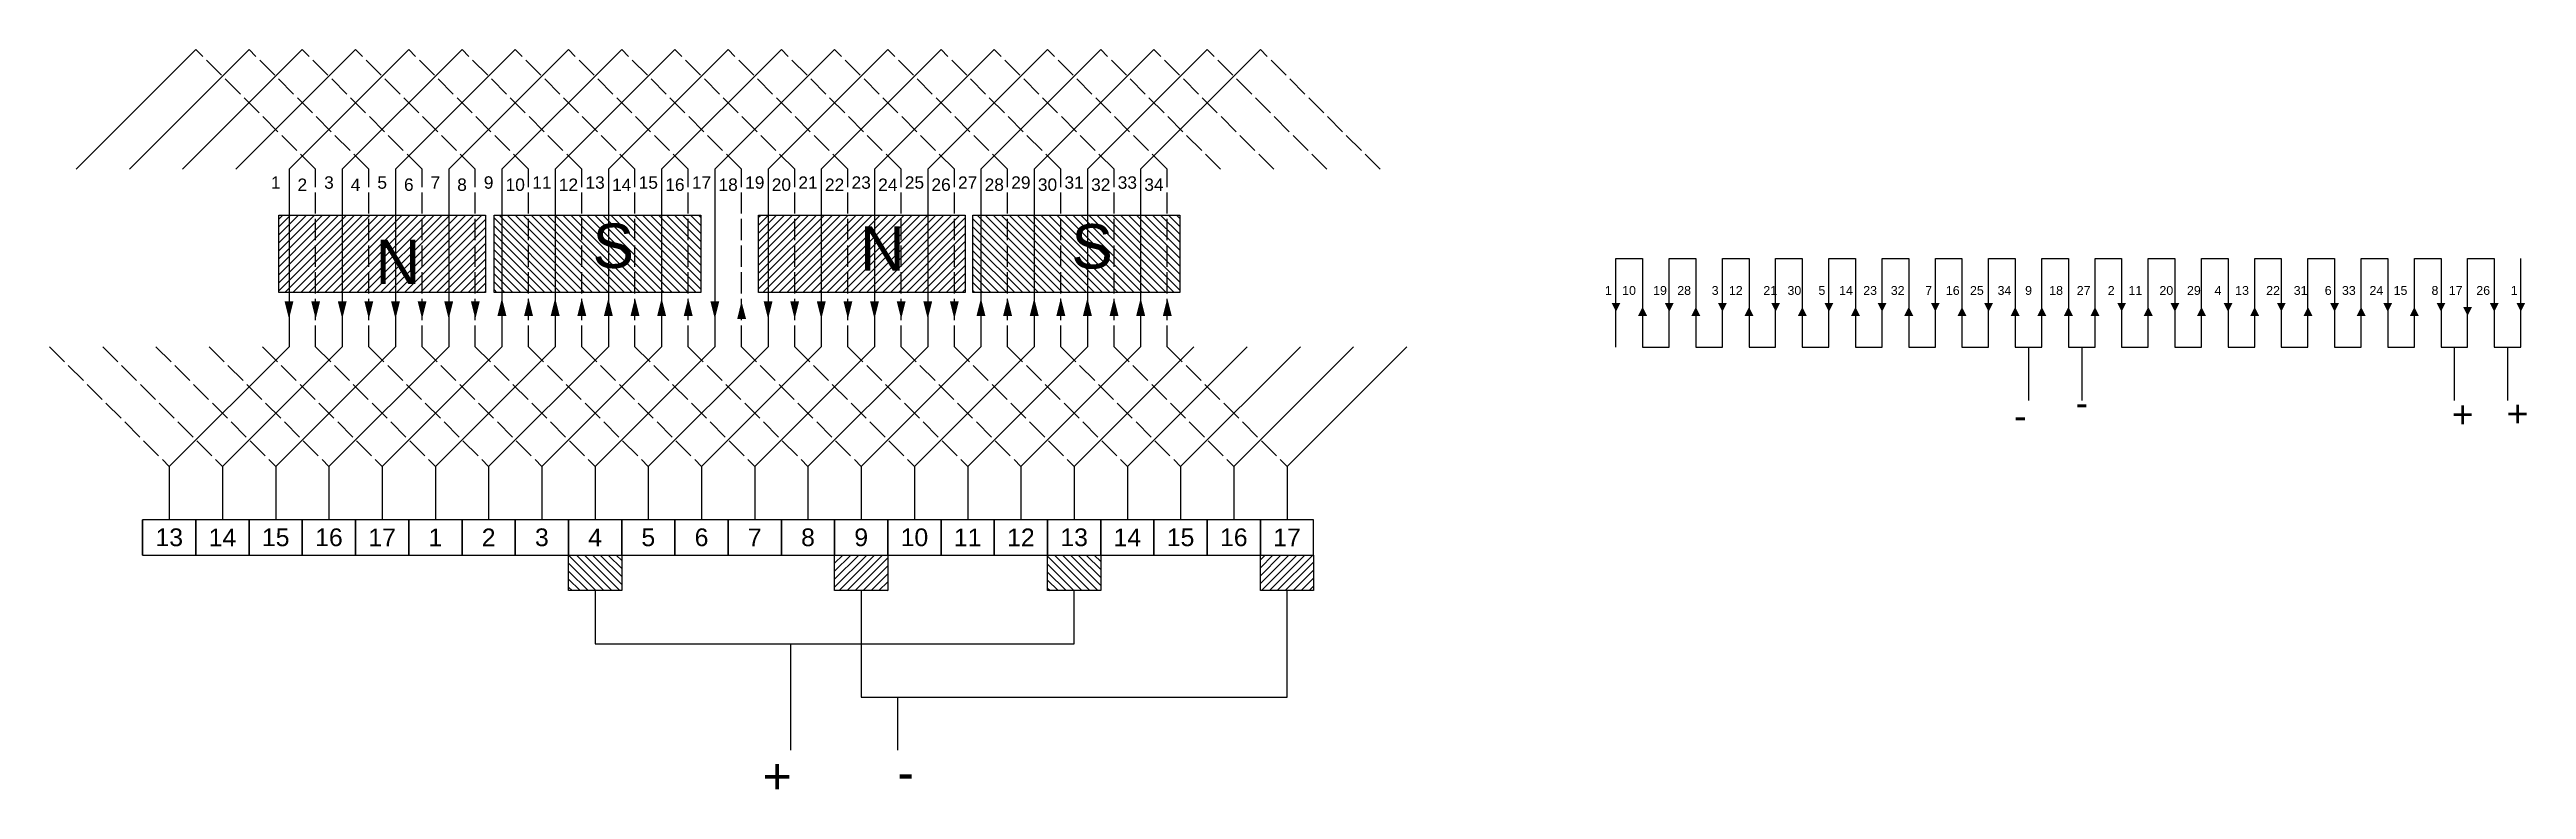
# Model space of a CAD drawing. Header units: millimetres. Extents: x -76 to 1320, y -188 to 229.
import ezdxf

# ---------------------------------------------------------------- set-up
doc = ezdxf.new("R2010")
doc.units = ezdxf.units.MM
doc.linetypes.add('ACAD_ISO02W100', pattern=[15, 12, -3])
doc.styles.get("Standard").update_dxf_attribs({"font": 'arial.ttf'})

msp = doc.modelspace()

# ---------------------------------------------------------------- hatches: boundary and pattern name
h = msp.add_hatch()
h.set_pattern_fill('ANSI31', color=256)
h.set_pattern_definition([(45, (0, -324.338), (-2.245064, 2.245064), [])])
h.paths.add_polyline_path([(53.5, 135.5), (170, 135.5), (170, 91.9), (53.5, 91.9)])
h.paths.add_polyline_path([(323.9, 135.5), (440.4, 135.5), (440.4, 91.9), (323.9, 91.9)])
h.paths.add_polyline_path([(366.8, -56.2), (396.8, -56.2), (396.8, -76.2), (366.8, -76.2)])
h.paths.add_polyline_path([(606.8, -56.2), (636.8, -56.2), (636.8, -76.2), (606.8, -76.2)])
h = msp.add_hatch()
h.set_pattern_fill('ANSI31', color=256, angle=90)
h.set_pattern_definition([(135, (0, -324.338), (-2.245064, -2.245064), [])])
h.paths.add_polyline_path([(174.9, 135.5), (291.4, 135.5), (291.4, 91.9), (174.9, 91.9)])
h.paths.add_polyline_path([(444.8, 135.5), (561.3, 135.5), (561.3, 91.9), (444.8, 91.9)])
h.paths.add_polyline_path([(216.8, -56.2), (246.8, -56.2), (246.8, -76.2), (216.8, -76.2)])
h.paths.add_polyline_path([(486.8, -56.2), (516.8, -56.2), (516.8, -76.2), (486.8, -76.2)])

# ---------------------------------------------------------------- linework, layer by layer
for p, q in [((-60.7, 161.3), (6.8, 228.8)), ((-30.7, 161.3), (36.8, 228.8)), ((-0.7, 161.3), (66.8, 228.8)), ((29.3, 161.3), (96.8, 228.8)), ((59.3, 161.3), (126.8, 228.8)), ((89.3, 161.3), (156.8, 228.8)), ((119.3, 161.3), (186.8, 228.8)), ((149.3, 161.3), (216.8, 228.8)), ((179.3, 161.3), (246.8, 228.8)), ((209.3, 161.3), (276.8, 228.8)), ((239.3, 161.3), (306.8, 228.8)), ((269.3, 161.3), (336.8, 228.8)), ((299.3, 161.3), (366.8, 228.8)), ((329.3, 161.3), (396.8, 228.8)), ((359.3, 161.3), (426.8, 228.8)), ((389.3, 161.3), (456.8, 228.8)), ((419.3, 161.3), (486.8, 228.8)), ((449.3, 161.3), (516.8, 228.8)), ((479.3, 161.3), (546.8, 228.8)), ((509.3, 161.3), (576.8, 228.8)), ((539.3, 161.3), (606.8, 228.8)), ((59.3, 161.3), (59.3, 61.3)), ((89.3, 161.3), (89.3, 61.3)), ((119.3, 161.3), (119.3, 61.3)), ((149.3, 161.3), (149.3, 61.3)), ((179.3, 161.3), (179.3, 61.3)), ((209.3, 161.3), (209.3, 61.3)), ((239.3, 161.3), (239.3, 61.3)), ((269.3, 161.3), (269.3, 61.3)), ((299.3, 161.3), (299.3, 61.3)), ((329.3, 161.3), (329.3, 61.3)), ((359.3, 161.3), (359.3, 61.3)), ((389.3, 161.3), (389.3, 61.3)), ((419.3, 161.3), (419.3, 61.3)), ((449.3, 161.3), (449.3, 61.3)), ((479.3, 161.3), (479.3, 61.3)), ((509.3, 161.3), (509.3, 61.3)), ((539.3, 161.3), (539.3, 61.3)), ((807.2, 61), (807.2, 111)), ((807.2, 111), (822.2, 111)), ((822.2, 111), (822.2, 61)), ((837.2, 61), (837.2, 111)), ((837.2, 111), (852.2, 111)), ((852.2, 111), (852.2, 61)), ((867.2, 61), (867.2, 111)), ((867.2, 111), (882.2, 111)), ((882.2, 111), (882.2, 61)), ((897.2, 61), (897.2, 111)), ((897.2, 111), (912.2, 111)), ((912.2, 111), (912.2, 61)), ((927.2, 61), (927.2, 111)), ((927.2, 111), (942.2, 111)), ((942.2, 111), (942.2, 61)), ((957.2, 61), (957.2, 111)), ((957.2, 111), (972.2, 111)), ((972.2, 111), (972.2, 61)), ((987.2, 61), (987.2, 111)), ((987.2, 111), (1002.2, 111)), ((1002.2, 111), (1002.2, 61)), ((1017.2, 61), (1017.2, 111)), ((1017.2, 111), (1032.2, 111)), ((1032.2, 111), (1032.2, 61)), ((1047.2, 61), (1047.2, 111)), ((1047.2, 111), (1062.2, 111)), ((1062.2, 111), (1062.2, 61)), ((1077.2, 61), (1077.2, 111)), ((1077.2, 111), (1092.2, 111)), ((1092.2, 111), (1092.2, 61)), ((1107.2, 61), (1107.2, 111)), ((1107.2, 111), (1122.2, 111)), ((1122.2, 111), (1122.2, 61)), ((1137.2, 61), (1137.2, 111)), ((1137.2, 111), (1152.2, 111)), ((1152.2, 111), (1152.2, 61)), ((1167.2, 61), (1167.2, 111)), ((1167.2, 111), (1182.2, 111)), ((1182.2, 111), (1182.2, 61)), ((1197.2, 61), (1197.2, 111)), ((1197.2, 111), (1212.2, 111)), ((1212.2, 111), (1212.2, 61)), ((1227.2, 61), (1227.2, 111)), ((1227.2, 111), (1242.2, 111)), ((1242.2, 111), (1242.2, 61)), ((1257.2, 61), (1257.2, 111)), ((1257.2, 111), (1272.2, 111)), ((1272.2, 111), (1272.2, 61)), ((1287.2, 61), (1287.2, 111)), ((1287.2, 111), (1302.2, 111)), ((1302.2, 111), (1302.2, 61)), ((1317.2, 61), (1317.2, 111)), ((59.3, 61.3), (-8.2, -6.2)), ((89.3, 61.3), (21.8, -6.2)), ((119.3, 61.3), (51.8, -6.2)), ((149.3, 61.3), (81.8, -6.2)), ((179.3, 61.3), (111.8, -6.2)), ((209.3, 61.3), (141.8, -6.2)), ((239.3, 61.3), (171.8, -6.2)), ((269.3, 61.3), (201.8, -6.2)), ((299.3, 61.3), (231.8, -6.2)), ((329.3, 61.3), (261.8, -6.2)), ((359.3, 61.3), (291.8, -6.2)), ((389.3, 61.3), (321.8, -6.2)), ((419.3, 61.3), (351.8, -6.2)), ((449.3, 61.3), (381.8, -6.2)), ((479.3, 61.3), (411.8, -6.2)), ((509.3, 61.3), (441.8, -6.2)), ((539.3, 61.3), (471.8, -6.2)), ((569.3, 61.3), (501.8, -6.2)), ((599.3, 61.3), (531.8, -6.2)), ((629.3, 61.3), (561.8, -6.2)), ((659.3, 61.3), (591.8, -6.2)), ((689.3, 61.3), (621.8, -6.2)), ((822.2, 61), (837.2, 61)), ((852.2, 61), (867.2, 61)), ((882.2, 61), (897.2, 61)), ((912.2, 61), (927.2, 61)), ((942.2, 61), (957.2, 61)), ((972.2, 61), (987.2, 61)), ((1002.2, 61), (1017.2, 61)), ((1032.2, 61), (1047.2, 61)), ((1039.7, 61), (1039.7, 31)), ((1062.2, 61), (1077.2, 61)), ((1069.7, 61), (1069.7, 31)), ((1092.2, 61), (1107.2, 61)), ((1122.2, 61), (1137.2, 61)), ((1152.2, 61), (1167.2, 61)), ((1182.2, 61), (1197.2, 61)), ((1212.2, 61), (1227.2, 61)), ((1242.2, 61), (1257.2, 61)), ((1272.2, 61), (1287.2, 61)), ((1279.7, 61), (1279.7, 31)), ((1302.2, 61), (1317.2, 61)), ((1309.7, 61), (1309.7, 31)), ((-8.2, -6.2), (-8.2, -36.2)), ((21.8, -6.2), (21.8, -36.2)), ((51.8, -6.2), (51.8, -36.2)), ((81.8, -6.2), (81.8, -36.2)), ((111.8, -6.2), (111.8, -36.2)), ((141.8, -6.2), (141.8, -36.2)), ((171.8, -6.2), (171.8, -36.2)), ((201.8, -6.2), (201.8, -36.2)), ((231.8, -6.2), (231.8, -36.2)), ((261.8, -6.2), (261.8, -36.2)), ((291.8, -6.2), (291.8, -36.2)), ((321.8, -6.2), (321.8, -36.2)), ((351.8, -6.2), (351.8, -36.2)), ((381.8, -6.2), (381.8, -36.2)), ((411.8, -6.2), (411.8, -36.2)), ((441.8, -6.2), (441.8, -36.2)), ((471.8, -6.2), (471.8, -36.2)), ((501.8, -6.2), (501.8, -36.2)), ((531.8, -6.2), (531.8, -36.2)), ((561.8, -6.2), (561.8, -36.2)), ((591.8, -6.2), (591.8, -36.2)), ((621.8, -6.2), (621.8, -36.2)), ((-23.2, -56.2), (-23.2, -36.2)), ((-8.2, -36.2), (-23.2, -36.2)), ((-23.2, -36.2), (-23.2, -56.2)), ((6.8, -36.2), (-8.2, -36.2)), ((6.8, -56.2), (6.8, -36.2)), ((21.8, -36.2), (6.8, -36.2)), ((6.8, -36.2), (6.8, -56.2)), ((36.8, -36.2), (21.8, -36.2)), ((36.8, -56.2), (36.8, -36.2)), ((51.8, -36.2), (36.8, -36.2)), ((36.8, -36.2), (36.8, -56.2)), ((66.8, -36.2), (51.8, -36.2)), ((66.8, -56.2), (66.8, -36.2)), ((81.8, -36.2), (66.8, -36.2)), ((66.8, -36.2), (66.8, -56.2)), ((96.8, -36.2), (81.8, -36.2)), ((96.8, -56.2), (96.8, -36.2)), ((111.8, -36.2), (96.8, -36.2)), ((96.8, -36.2), (96.8, -56.2)), ((126.8, -36.2), (111.8, -36.2)), ((141.8, -36.2), (126.8, -36.2)), ((126.8, -36.2), (126.8, -56.2)), ((126.8, -56.2), (126.8, -36.2)), ((156.8, -36.2), (141.8, -36.2)), ((156.8, -56.2), (156.8, -36.2)), ((171.8, -36.2), (156.8, -36.2)), ((156.8, -36.2), (156.8, -56.2)), ((186.8, -36.2), (171.8, -36.2)), ((186.8, -56.2), (186.8, -36.2)), ((201.8, -36.2), (186.8, -36.2)), ((186.8, -36.2), (186.8, -56.2)), ((216.8, -36.2), (201.8, -36.2)), ((216.8, -56.2), (216.8, -36.2)), ((231.8, -36.2), (216.8, -36.2)), ((216.8, -36.2), (216.8, -56.2)), ((246.8, -36.2), (231.8, -36.2)), ((246.8, -56.2), (246.8, -36.2)), ((261.8, -36.2), (246.8, -36.2)), ((246.8, -36.2), (246.8, -56.2)), ((276.8, -36.2), (261.8, -36.2)), ((276.8, -56.2), (276.8, -36.2)), ((291.8, -36.2), (276.8, -36.2)), ((276.8, -36.2), (276.8, -56.2)), ((306.8, -36.2), (291.8, -36.2)), ((306.8, -56.2), (306.8, -36.2)), ((321.8, -36.2), (306.8, -36.2)), ((306.8, -36.2), (306.8, -56.2)), ((336.8, -36.2), (321.8, -36.2)), ((336.8, -56.2), (336.8, -36.2)), ((351.8, -36.2), (336.8, -36.2)), ((336.8, -36.2), (336.8, -56.2)), ((366.8, -36.2), (351.8, -36.2)), ((366.8, -56.2), (366.8, -36.2)), ((381.8, -36.2), (366.8, -36.2)), ((366.8, -36.2), (366.8, -56.2)), ((396.8, -36.2), (381.8, -36.2)), ((396.8, -56.2), (396.8, -36.2)), ((411.8, -36.2), (396.8, -36.2)), ((396.8, -36.2), (396.8, -56.2)), ((426.8, -36.2), (411.8, -36.2)), ((426.8, -56.2), (426.8, -36.2)), ((441.8, -36.2), (426.8, -36.2)), ((426.8, -36.2), (426.8, -56.2)), ((456.8, -36.2), (441.8, -36.2)), ((456.8, -56.2), (456.8, -36.2)), ((471.8, -36.2), (456.8, -36.2)), ((456.8, -36.2), (456.8, -56.2)), ((486.8, -36.2), (471.8, -36.2)), ((486.8, -56.2), (486.8, -36.2)), ((501.8, -36.2), (486.8, -36.2)), ((486.8, -36.2), (486.8, -56.2)), ((516.8, -36.2), (501.8, -36.2)), ((516.8, -56.2), (516.8, -36.2)), ((531.8, -36.2), (516.8, -36.2)), ((516.8, -36.2), (516.8, -56.2)), ((546.8, -36.2), (531.8, -36.2)), ((546.8, -56.2), (546.8, -36.2)), ((561.8, -36.2), (546.8, -36.2)), ((546.8, -36.2), (546.8, -56.2)), ((576.8, -36.2), (561.8, -36.2)), ((576.8, -56.2), (576.8, -36.2)), ((591.8, -36.2), (576.8, -36.2)), ((576.8, -36.2), (576.8, -56.2)), ((606.8, -36.2), (591.8, -36.2)), ((606.8, -56.2), (606.8, -36.2)), ((621.8, -36.2), (606.8, -36.2)), ((606.8, -36.2), (606.8, -56.2)), ((636.8, -36.2), (621.8, -36.2)), ((636.8, -56.2), (636.8, -36.2)), ((-23.2, -56.2), (6.8, -56.2)), ((6.8, -56.2), (36.8, -56.2)), ((36.8, -56.2), (66.8, -56.2)), ((66.8, -56.2), (96.8, -56.2)), ((96.8, -56.2), (126.8, -56.2)), ((126.8, -56.2), (156.8, -56.2)), ((156.8, -56.2), (186.8, -56.2)), ((186.8, -56.2), (216.8, -56.2)), ((216.8, -56.2), (246.8, -56.2)), ((246.8, -56.2), (276.8, -56.2)), ((276.8, -56.2), (306.8, -56.2)), ((306.8, -56.2), (336.8, -56.2)), ((336.8, -56.2), (366.8, -56.2)), ((366.8, -56.2), (396.8, -56.2)), ((396.8, -56.2), (426.8, -56.2)), ((426.8, -56.2), (456.8, -56.2)), ((456.8, -56.2), (486.8, -56.2)), ((486.8, -56.2), (516.8, -56.2)), ((516.8, -56.2), (546.8, -56.2)), ((546.8, -56.2), (576.8, -56.2)), ((576.8, -56.2), (606.8, -56.2)), ((606.8, -56.2), (636.8, -56.2)), ((231.8, -76.2), (231.8, -106.2)), ((381.8, -76.2), (381.8, -136.2)), ((501.8, -106.2), (501.8, -76.2)), ((621.8, -136.2), (621.8, -76.2)), ((231.8, -106.2), (501.8, -106.2)), ((341.9, -106.2), (341.9, -166.2)), ((381.8, -136.2), (621.8, -136.2)), ((402.2, -136.2), (402.2, -166.2))]:
    msp.add_line(p, q)
at = {"linetype": 'ACAD_ISO02W100'}
for p, q in [((74.3, 161.3), (6.8, 228.8)), ((104.3, 161.3), (36.8, 228.8)), ((134.3, 161.3), (66.8, 228.8)), ((164.3, 161.3), (96.8, 228.8)), ((194.3, 161.3), (126.8, 228.8)), ((224.3, 161.3), (156.8, 228.8)), ((254.3, 161.3), (186.8, 228.8)), ((284.3, 161.3), (216.8, 228.8)), ((314.3, 161.3), (246.8, 228.8)), ((344.3, 161.3), (276.8, 228.8)), ((374.3, 161.3), (306.8, 228.8)), ((404.3, 161.3), (336.8, 228.8)), ((434.3, 161.3), (366.8, 228.8)), ((464.3, 161.3), (396.8, 228.8)), ((494.3, 161.3), (426.8, 228.8)), ((524.3, 161.3), (456.8, 228.8)), ((554.3, 161.3), (486.8, 228.8)), ((584.3, 161.3), (516.8, 228.8)), ((614.3, 161.3), (546.8, 228.8)), ((644.3, 161.3), (576.8, 228.8)), ((674.3, 161.3), (606.8, 228.8)), ((74.3, 61.3), (74.3, 161.3)), ((104.3, 61.3), (104.3, 161.3)), ((134.3, 61.3), (134.3, 161.3)), ((164.3, 61.3), (164.3, 161.3)), ((194.3, 61.3), (194.3, 161.3)), ((224.3, 61.3), (224.3, 161.3)), ((254.3, 61.3), (254.3, 161.3)), ((284.3, 61.3), (284.3, 161.3)), ((314.3, 61.3), (314.3, 161.3)), ((344.3, 61.3), (344.3, 161.3)), ((374.3, 61.3), (374.3, 161.3)), ((404.3, 61.3), (404.3, 161.3)), ((434.3, 61.3), (434.3, 161.3)), ((464.3, 61.3), (464.3, 161.3)), ((494.3, 61.3), (494.3, 161.3)), ((524.3, 61.3), (524.3, 161.3)), ((554.3, 61.3), (554.3, 161.3)), ((-75.7, 61.3), (-8.2, -6.2)), ((-45.7, 61.3), (21.8, -6.2)), ((-15.7, 61.3), (51.8, -6.2)), ((14.3, 61.3), (81.8, -6.2)), ((44.3, 61.3), (111.8, -6.2)), ((74.3, 61.3), (141.8, -6.2)), ((104.3, 61.3), (171.8, -6.2)), ((134.3, 61.3), (201.8, -6.2)), ((164.3, 61.3), (231.8, -6.2)), ((194.3, 61.3), (261.8, -6.2)), ((224.3, 61.3), (291.8, -6.2)), ((254.3, 61.3), (321.8, -6.2)), ((284.3, 61.3), (351.8, -6.2)), ((314.3, 61.3), (381.8, -6.2)), ((344.3, 61.3), (411.8, -6.2)), ((374.3, 61.3), (441.8, -6.2)), ((404.3, 61.3), (471.8, -6.2)), ((434.3, 61.3), (501.8, -6.2)), ((464.3, 61.3), (531.8, -6.2)), ((494.3, 61.3), (561.8, -6.2)), ((524.3, 61.3), (591.8, -6.2)), ((554.3, 61.3), (621.8, -6.2))]:
    msp.add_line(p, q, dxfattribs=at)
for points in [[(53.5, 135.5), (170, 135.5), (170, 91.9), (53.5, 91.9)], [(174.9, 135.5), (291.4, 135.5), (291.4, 91.9), (174.9, 91.9)], [(323.9, 135.5), (440.4, 135.5), (440.4, 91.9), (323.9, 91.9)], [(444.8, 135.5), (561.3, 135.5), (561.3, 91.9), (444.8, 91.9)], [(216.8, -56.2), (246.8, -56.2), (246.8, -76.2), (216.8, -76.2)], [(366.8, -56.2), (396.8, -56.2), (396.8, -76.2), (366.8, -76.2)], [(486.8, -56.2), (516.8, -56.2), (516.8, -76.2), (486.8, -76.2)], [(606.8, -56.2), (636.8, -56.2), (636.8, -76.2), (606.8, -76.2)]]:
    msp.add_lwpolyline(points, close=True)
for points in [[(59.3, 86.9, 5, 0, 0), (59.3, 76.9, 0, 0, 0)], [(74.3, 86.9, 5, 0, 0), (74.3, 76.9, 0, 0, 0)], [(89.3, 86.9, 5, 0, 0), (89.3, 76.9, 0, 0, 0)], [(104.3, 86.9, 5, 0, 0), (104.3, 76.9, 0, 0, 0)], [(119.3, 86.9, 5, 0, 0), (119.3, 76.9, 0, 0, 0)], [(134.3, 86.9, 5, 0, 0), (134.3, 76.9, 0, 0, 0)], [(149.3, 86.9, 5, 0, 0), (149.3, 76.9, 0, 0, 0)], [(164.3, 86.9, 5, 0, 0), (164.3, 76.9, 0, 0, 0)], [(179.3, 78.7, 5, 0, 0), (179.3, 88.7, 0, 0, 0)], [(194.3, 78.7, 5, 0, 0), (194.3, 88.7, 0, 0, 0)], [(209.3, 78.7, 5, 0, 0), (209.3, 88.7, 0, 0, 0)], [(224.3, 78.7, 5, 0, 0), (224.3, 88.7, 0, 0, 0)], [(239.3, 78.7, 5, 0, 0), (239.3, 88.7, 0, 0, 0)], [(254.3, 78.7, 5, 0, 0), (254.3, 88.7, 0, 0, 0)], [(269.3, 78.7, 5, 0, 0), (269.3, 88.7, 0, 0, 0)], [(284.3, 78.7, 5, 0, 0), (284.3, 88.7, 0, 0, 0)], [(299.3, 86.9, 5, 0, 0), (299.3, 76.9, 0, 0, 0)], [(314.4, 76.9, 5, 0, 0), (314.3, 86.9, 0, 0, 0)], [(329.3, 86.9, 5, 0, 0), (329.3, 76.9, 0, 0, 0)], [(344.3, 86.9, 5, 0, 0), (344.3, 76.9, 0, 0, 0)], [(359.3, 86.9, 5, 0, 0), (359.3, 76.9, 0, 0, 0)], [(374.3, 86.9, 5, 0, 0), (374.3, 76.9, 0, 0, 0)], [(389.3, 86.9, 5, 0, 0), (389.3, 76.9, 0, 0, 0)], [(404.3, 86.9, 5, 0, 0), (404.3, 76.9, 0, 0, 0)], [(419.3, 86.9, 5, 0, 0), (419.3, 76.9, 0, 0, 0)], [(434.3, 86.9, 5, 0, 0), (434.3, 76.9, 0, 0, 0)], [(449.3, 78.7, 5, 0, 0), (449.3, 88.7, 0, 0, 0)], [(464.3, 78.7, 5, 0, 0), (464.3, 88.7, 0, 0, 0)], [(479.3, 78.7, 5, 0, 0), (479.3, 88.7, 0, 0, 0)], [(494.3, 78.7, 5, 0, 0), (494.3, 88.7, 0, 0, 0)], [(509.3, 78.7, 5, 0, 0), (509.3, 88.7, 0, 0, 0)], [(524.3, 78.7, 5, 0, 0), (524.3, 88.7, 0, 0, 0)], [(539.3, 78.7, 5, 0, 0), (539.3, 88.7, 0, 0, 0)], [(554.3, 78.7, 5, 0, 0), (554.3, 88.7, 0, 0, 0)], [(807.2, 86, 5, 0, 0), (807.2, 81, 0, 0, 0)], [(822.2, 78.7, 5, 0, 0), (822.2, 83.7, 0, 0, 0)], [(837.2, 86, 5, 0, 0), (837.2, 81, 0, 0, 0)], [(852.2, 78.7, 5, 0, 0), (852.2, 83.7, 0, 0, 0)], [(867.2, 86, 5, 0, 0), (867.2, 81, 0, 0, 0)], [(882.2, 78.7, 5, 0, 0), (882.2, 83.7, 0, 0, 0)], [(897.2, 86, 5, 0, 0), (897.2, 81, 0, 0, 0)], [(912.2, 78.7, 5, 0, 0), (912.2, 83.7, 0, 0, 0)], [(927.2, 86, 5, 0, 0), (927.2, 81, 0, 0, 0)], [(942.2, 78.7, 5, 0, 0), (942.2, 83.7, 0, 0, 0)], [(957.2, 86, 5, 0, 0), (957.2, 81, 0, 0, 0)], [(972.2, 78.7, 5, 0, 0), (972.2, 83.7, 0, 0, 0)], [(987.2, 86, 5, 0, 0), (987.2, 81, 0, 0, 0)], [(1002.2, 78.7, 5, 0, 0), (1002.2, 83.7, 0, 0, 0)], [(1017.2, 86, 5, 0, 0), (1017.2, 81, 0, 0, 0)], [(1032.2, 78.7, 5, 0, 0), (1032.2, 83.7, 0, 0, 0)], [(1047.2, 78.7, 5, 0, 0), (1047.2, 83.7, 0, 0, 0)], [(1062.2, 78.7, 5, 0, 0), (1062.2, 83.7, 0, 0, 0)], [(1077.2, 78.7, 5, 0, 0), (1077.2, 83.7, 0, 0, 0)], [(1092.2, 86, 5, 0, 0), (1092.2, 81, 0, 0, 0)], [(1107.2, 78.7, 5, 0, 0), (1107.2, 83.7, 0, 0, 0)], [(1122.2, 86, 5, 0, 0), (1122.2, 81, 0, 0, 0)], [(1137.2, 78.7, 5, 0, 0), (1137.2, 83.7, 0, 0, 0)], [(1152.2, 86, 5, 0, 0), (1152.2, 81, 0, 0, 0)], [(1167.2, 78.7, 5, 0, 0), (1167.2, 83.7, 0, 0, 0)], [(1182.2, 86, 5, 0, 0), (1182.2, 81, 0, 0, 0)], [(1197.2, 78.7, 5, 0, 0), (1197.2, 83.7, 0, 0, 0)], [(1212.2, 86, 5, 0, 0), (1212.2, 81, 0, 0, 0)], [(1227.2, 78.7, 5, 0, 0), (1227.2, 83.7, 0, 0, 0)], [(1242.2, 86, 5, 0, 0), (1242.2, 81, 0, 0, 0)], [(1257.2, 78.7, 5, 0, 0), (1257.2, 83.7, 0, 0, 0)], [(1272.2, 86, 5, 0, 0), (1272.2, 81, 0, 0, 0)], [(1287.2, 83.7, 5, 0, 0), (1287.2, 78.7, 0, 0, 0)], [(1302.2, 86, 5, 0, 0), (1302.2, 81, 0, 0, 0)], [(1317.2, 86, 5, 0, 0), (1317.2, 81, 0, 0, 0)]]:
    msp.add_lwpolyline(points, format="xyseb")

# ---------------------------------------------------------------- texts
for s, height, p in [('S', 25, (230.4, 105.7)), ('N', 25, (381.1, 104.2)), ('S', 25, (500.3, 105.4)), ('N', 25, (108.1, 96.6)), ('-', 15, (1066.3, 22.1)), ('+', 15, (1278.3, 15.7)), ('+', 15, (1309.2, 16.1)), ('-', 15, (1031.6, 14.8)), ('+', 20, (326.3, -190.8)), ('-', 20, (402.2, -188.7))]:
    msp.add_text(s, height=height).set_placement(p)
for s, width, gutter_width, insert, char_height, attachment_point in [('1', 15, 12.5, (51.8, 153.8), 7, 5), ('2', 15, 12.5, (66.8, 152.6), 7, 5), ('3', 15, 12.5, (81.8, 153.8), 7, 5), ('4', 15, 12.5, (96.8, 152.6), 7, 5), ('5', 15, 12.5, (111.8, 153.8), 7, 5), ('6', 15, 12.5, (126.8, 152.6), 7, 5), ('7', 15, 12.5, (141.8, 153.8), 7, 5), ('8', 15, 12.5, (156.8, 152.6), 7, 5), ('9', 15, 12.5, (171.8, 153.8), 7, 5), ('10', 15, 12.5, (186.8, 152.6), 7, 5), ('11', 15, 12.5, (201.8, 153.8), 7, 5), ('12', 15, 12.5, (216.8, 152.6), 7, 5), ('13', 15, 12.5, (231.8, 153.8), 7, 5), ('14', 15, 12.5, (246.8, 152.6), 7, 5), ('15', 15, 12.5, (261.8, 153.8), 7, 5), ('16', 15, 12.5, (276.8, 152.6), 7, 5), ('17', 15, 12.5, (291.8, 153.8), 7, 5), ('18', 15, 12.5, (306.8, 152.6), 7, 5), ('19', 15, 12.5, (321.8, 153.8), 7, 5), ('20', 15, 12.5, (336.8, 152.6), 7, 5), ('21', 15, 12.5, (351.8, 153.8), 7, 5), ('22', 15, 12.5, (366.8, 152.6), 7, 5), ('23', 15, 12.5, (381.8, 153.8), 7, 5), ('24', 15, 12.5, (396.8, 152.6), 7, 5), ('25', 15, 12.5, (411.8, 153.8), 7, 5), ('26', 15, 12.5, (426.8, 152.6), 7, 5), ('27', 15, 12.5, (441.8, 153.8), 7, 5), ('28', 15, 12.5, (456.8, 152.6), 7, 5), ('29', 15, 12.5, (471.8, 153.8), 7, 5), ('30', 15, 12.5, (486.8, 152.6), 7, 5), ('31', 15, 12.5, (501.8, 153.8), 7, 5), ('32', 15, 12.5, (516.8, 152.6), 7, 5), ('33', 15, 12.5, (531.8, 153.8), 7, 5), ('34', 15, 12.5, (546.8, 152.6), 7, 5), ('         1   10     19   28      3   12      21   30     5    14   23    32      7    16   25    34    9     18    27     2    11     20    29    4    13     22    31     6   33    24   15       8   17    26      1', 583.492, 125, (783.5, 95.5), 5, 1), ('13', 30, 125, (-8.2, -46.2), 10, 5), ('14', 30, 125, (21.8, -46.2), 10, 5), ('15', 30, 125, (51.8, -46.2), 10, 5), ('16', 30, 125, (81.8, -46.2), 10, 5), ('17', 30, 125, (111.8, -46.2), 10, 5), ('1', 30, 125, (141.8, -46.2), 10, 5), ('2', 30, 125, (171.8, -46.2), 10, 5), ('3', 30, 125, (201.8, -46.2), 10, 5), ('4', 30, 125, (231.8, -46.2), 10, 5), ('5', 30, 125, (261.8, -46.2), 10, 5), ('6', 30, 125, (291.8, -46.2), 10, 5), ('7', 30, 125, (321.8, -46.2), 10, 5), ('8', 30, 125, (351.8, -46.2), 10, 5), ('9', 30, 125, (381.8, -46.2), 10, 5), ('10', 30, 125, (411.8, -46.2), 10, 5), ('11', 30, 125, (441.8, -46.2), 10, 5), ('12', 30, 125, (471.8, -46.2), 10, 5), ('13', 30, 125, (501.8, -46.2), 10, 5), ('14', 30, 125, (531.8, -46.2), 10, 5), ('15', 30, 125, (561.8, -46.2), 10, 5), ('16', 30, 125, (591.8, -46.2), 10, 5), ('17', 30, 125, (621.8, -46.2), 10, 5)]:
    msp.add_mtext_dynamic_manual_height_columns(s, width=width, gutter_width=gutter_width, heights=[0], dxfattribs=dict(insert=insert, char_height=char_height, attachment_point=attachment_point))

doc.saveas('drawing.dxf')
